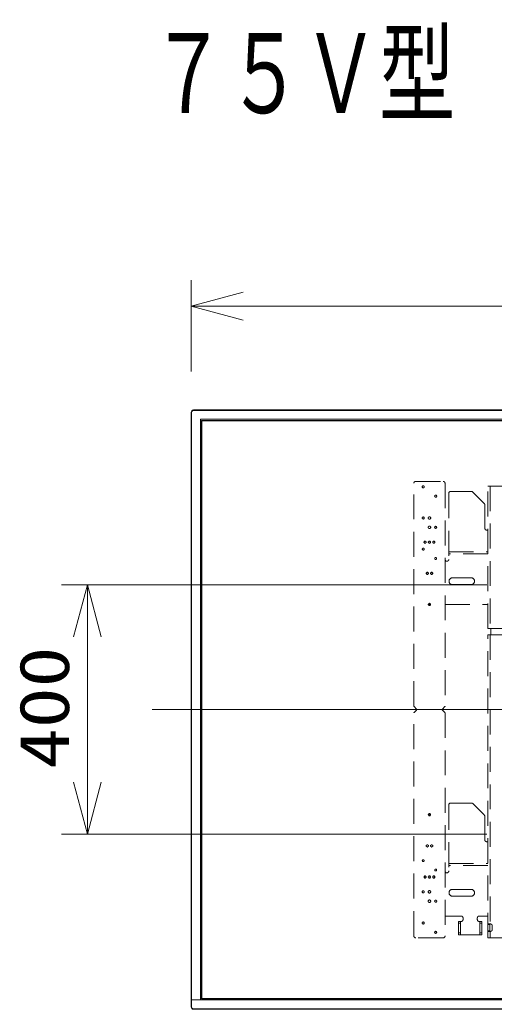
# Model space of a CAD drawing. Units: millimetres on the paper. Extents: x -62 to 65, y -59 to 59.
# Drawn here: x -41.76 to -18.89, y 11.76 to 59.4 of the extents above; entities that cross this region are included whole.
import ezdxf
from ezdxf.enums import TextEntityAlignment as Align

# ---------------------------------------------------------------- set-up
doc = ezdxf.new("R2010")
doc.units = ezdxf.units.MM
doc.linetypes.add('DASHED1', pattern=[1.8, 1.2, -0.6])
doc.linetypes.add('LONG_CHAIN', pattern=[21, 18, -1, 1, -1])
doc.layers.add('0-0_MOJI1', color=7, linetype='Continuous')
for name, color, linetype, lineweight in [('0-3_GAIKEI', 4, 'Continuous', 9), ('0-4_SUNPOU', 7, 'Continuous', 9), ('0-5_0', 7, 'Continuous', 9)]:
    doc.layers.add(name, color=color, linetype=linetype, lineweight=lineweight)
doc.styles.add('ＭＳ ゴシック', font='')
doc.styles.get('ＭＳ ゴシック').set_extended_font_data('MS Gothic')

# ---------------------------------------------------------------- blocks, each defined once
blk = doc.blocks.new('_Open30')
at = {"layer": '0-5_0'}
blk.add_line((0, 0), (-1, 0), dxfattribs=at)
blk.add_lwpolyline([(-1, 0.2679), (0, 0), (-1, -0.2679)], dxfattribs=at)

msp = doc.modelspace()

# ---------------------------------------------------------------- linework, layer by layer
at = {"layer": '0-3_GAIKEI'}
for p, q in [((-33.5, 12.211), (-33.5, 40.496)), ((-33.476, 40.496), (-33.5, 40.496)), ((-33.476, 40.496), (-33.476, 11.884)), ((-33.38, 40.616), (-33.38, 40.592)), ((16.884, 40.592), (-33.38, 40.592)), ((-33.053, 12.211), (-33.053, 40.169)), ((-33.053, 40.169), (16.557, 40.169)), ((17.004, 12.211), (-33.5, 12.211)), ((-33.5, 11.884), (-33.476, 11.884)), ((-33.38, 11.788), (16.884, 11.788)), ((-33.38, 11.788), (-33.38, 11.764))]:
    msp.add_line(p, q, dxfattribs=at)
at = {"layer": '0-3_GAIKEI', "color": 7}
for p, q in [((-33.5, 11.884), (-33.5, 40.496)), ((-33.38, 40.616), (16.884, 40.616)), ((16.884, 11.764), (-33.38, 11.764))]:
    msp.add_line(p, q, dxfattribs=at)
at = {"layer": '0-3_GAIKEI', "color": 134, "linetype": 'DASHED1'}
for p, q in [((-22.675, 37.179), (-21.355, 37.179)), ((-22.765, 26.352), (-22.765, 37.089)), ((-21.265, 37.089), (-21.265, 26.352)), ((-19.985, 36.69), (-20.995, 36.69)), ((-19.198, 30.09), (-19.198, 36.942)), ((-19.198, 36.942), (-16.708, 36.942)), ((-19.093, 36.942), (-19.093, 30.09)), ((-21.085, 36.6), (-21.085, 33.42)), ((-19.374, 36.116), (-19.921, 36.663)), ((-19.348, 34.92), (-19.348, 36.052)), ((-19.198, 34.83), (-19.258, 34.83)), ((-22.235, 34.304), (-22.278, 34.261)), ((-22.172, 34.261), (-22.214, 34.304)), ((-22.025, 34.304), (-22.068, 34.261)), ((-21.962, 34.261), (-22.004, 34.304)), ((-21.858, 34.261), (-21.815, 34.304)), ((-21.794, 34.304), (-21.752, 34.261)), ((-22.278, 34.24), (-22.235, 34.198)), ((-22.214, 34.198), (-22.172, 34.24)), ((-22.068, 34.24), (-22.025, 34.198)), ((-22.004, 34.198), (-21.962, 34.24)), ((-21.815, 34.198), (-21.858, 34.24)), ((-21.752, 34.24), (-21.794, 34.198)), ((-21.085, 33.786), (-19.198, 33.786)), ((-19.198, 33.69), (-21.085, 33.69)), ((-22.173, 32.761), (-22.13, 32.804)), ((-22.13, 32.698), (-22.173, 32.74)), ((-22.109, 32.804), (-22.067, 32.761)), ((-22.067, 32.74), (-22.109, 32.698)), ((-21.92, 32.804), (-21.963, 32.761)), ((-21.963, 32.74), (-21.92, 32.698)), ((-21.857, 32.761), (-21.899, 32.804)), ((-21.899, 32.698), (-21.857, 32.74)), ((-20.908, 32.535), (-20.008, 32.535)), ((-20.008, 32.205), (-20.908, 32.205)), ((-22.072, 31.251), (-21.957, 31.251)), ((-22.068, 31.261), (-22.025, 31.304)), ((-22.025, 31.198), (-22.068, 31.24)), ((-22.004, 31.304), (-21.962, 31.261)), ((-21.962, 31.24), (-22.004, 31.198)), ((-21.265, 31.251), (-19.198, 31.251)), ((-16.708, 30.09), (-19.198, 30.09)), ((-19.057, 29.79), (-19.057, 30.09)), ((-19.198, 15.201), (-19.198, 29.79)), ((-19.198, 29.79), (-16.708, 29.79)), ((-19.093, 29.79), (-19.093, 15.87)), ((-22.636, 26.211), (-22.756, 26.331)), ((-21.274, 26.331), (-21.394, 26.211)), ((-22.765, 15.291), (-22.765, 26.027)), ((-22.756, 26.048), (-22.636, 26.168)), ((-21.394, 26.168), (-21.274, 26.048)), ((-21.265, 26.027), (-21.265, 15.291)), ((-21.085, 21.6), (-21.085, 18.42)), ((-19.985, 21.69), (-20.995, 21.69)), ((-19.374, 21.116), (-19.921, 21.663)), ((-21.957, 21.129), (-22.072, 21.129)), ((-22.025, 21.182), (-22.068, 21.139)), ((-22.068, 21.118), (-22.025, 21.076)), ((-21.962, 21.139), (-22.004, 21.182)), ((-22.004, 21.076), (-21.962, 21.118)), ((-19.348, 19.92), (-19.348, 21.052)), ((-22.13, 19.682), (-22.173, 19.639)), ((-22.173, 19.618), (-22.13, 19.576)), ((-22.067, 19.639), (-22.109, 19.682)), ((-22.109, 19.576), (-22.067, 19.618)), ((-21.963, 19.639), (-21.92, 19.682)), ((-21.92, 19.576), (-21.963, 19.618)), ((-21.899, 19.682), (-21.857, 19.639)), ((-21.857, 19.618), (-21.899, 19.576)), ((-19.198, 19.83), (-19.258, 19.83)), ((-21.085, 18.786), (-19.198, 18.786)), ((-19.198, 18.69), (-21.085, 18.69)), ((-22.278, 18.139), (-22.235, 18.182)), ((-22.235, 18.076), (-22.278, 18.118)), ((-22.214, 18.182), (-22.172, 18.139)), ((-22.172, 18.118), (-22.214, 18.076)), ((-22.068, 18.139), (-22.025, 18.182)), ((-22.025, 18.076), (-22.068, 18.118)), ((-22.004, 18.182), (-21.962, 18.139)), ((-21.962, 18.118), (-22.004, 18.076)), ((-21.815, 18.182), (-21.858, 18.139)), ((-21.858, 18.118), (-21.815, 18.076)), ((-21.752, 18.139), (-21.794, 18.182)), ((-21.794, 18.076), (-21.752, 18.118)), ((-20.908, 17.535), (-20.008, 17.535)), ((-20.008, 17.205), (-20.908, 17.205)), ((-21.265, 16.251), (-20.488, 16.251)), ((-19.618, 16.251), (-19.198, 16.251)), ((-20.608, 15.99), (-20.488, 15.99)), ((-20.608, 15.351), (-20.608, 15.99)), ((-20.518, 15.9), (-20.608, 15.9)), ((-20.518, 15.99), (-20.518, 15.351)), ((-20.398, 16.08), (-20.398, 16.161)), ((-19.708, 16.161), (-19.708, 16.08)), ((-19.618, 15.99), (-19.498, 15.99)), ((-19.588, 15.351), (-19.588, 15.99)), ((-19.498, 15.9), (-19.588, 15.9)), ((-19.498, 15.351), (-19.498, 15.99)), ((-19.078, 15.87), (-19.198, 15.87)), ((-19.108, 15.84), (-19.198, 15.84)), ((-19.108, 15.87), (-19.108, 15.51)), ((-18.988, 15.78), (-18.988, 15.6)), ((-20.608, 15.441), (-20.518, 15.441)), ((-19.498, 15.351), (-20.608, 15.351)), ((-19.588, 15.441), (-19.498, 15.441)), ((-19.198, 15.54), (-19.108, 15.54)), ((-19.198, 15.51), (-19.078, 15.51)), ((-19.093, 15.51), (-19.093, 15.201)), ((-21.355, 15.201), (-22.675, 15.201)), ((-16.708, 15.201), (-19.198, 15.201))]:
    msp.add_line(p, q, dxfattribs=at)
at = {"layer": '0-3_GAIKEI', "color": 134, "linetype": 'LONG_CHAIN'}
msp.add_line((-35.375, 26.19), (18.879, 26.19), dxfattribs=at)
at = {"layer": '0-3_GAIKEI'}
for points in [[(-32.993, 40.109), (-32.993, 12.271), (16.497, 12.271), (16.497, 40.109)], [(-32.983, 40.095), (16.487, 40.095), (16.487, 12.285), (-32.983, 12.285)]]:
    msp.add_lwpolyline(points, close=True, dxfattribs=at)
at = {"layer": '0-3_GAIKEI', "color": 134, "linetype": 'DASHED1'}
for centre, radius in [((-22.315, 36.915), 0.0495), ((-21.715, 36.465), 0.0495), ((-22.315, 35.415), 0.0495), ((-22.015, 35.415), 0.06), ((-22.015, 34.965), 0.06), ((-21.715, 34.965), 0.0495), ((-22.315, 33.915), 0.045), ((-21.715, 33.465), 0.045), ((-22.315, 18.915), 0.045), ((-21.715, 18.465), 0.045), ((-22.315, 17.415), 0.0495), ((-22.015, 17.415), 0.06), ((-22.015, 16.965), 0.06), ((-21.715, 16.965), 0.0495), ((-22.315, 15.915), 0.0495), ((-21.715, 15.465), 0.0495)]:
    msp.add_circle(centre, radius, dxfattribs=at)
at = {"layer": '0-3_GAIKEI', "color": 7}
for centre, start, end in [((-33.38, 40.496), 90, 180), ((-33.38, 11.884), 180, 270)]:
    msp.add_arc(centre, 0.12, start, end, dxfattribs=at)
at = {"layer": '0-3_GAIKEI'}
for centre, start, end in [((-33.38, 40.496), 90, 180), ((-33.38, 11.884), 180, 270)]:
    msp.add_arc(centre, 0.096, start, end, dxfattribs=at)
at = {"layer": '0-3_GAIKEI', "color": 134, "linetype": 'DASHED1'}
for centre, radius, start, end in [((-22.675, 37.089), 0.09, 90, 180), ((-21.355, 37.089), 0.09, 360, 90), ((-20.995, 36.6), 0.09, 90, 180), ((-19.985, 36.6), 0.09, 45, 90), ((-19.438, 36.052), 0.09, 360, 45), ((-19.258, 34.92), 0.09, 180, 270), ((-22.225, 34.293), 0.015, 45, 135), ((-22.015, 34.293), 0.015, 45, 135), ((-21.805, 34.293), 0.015, 45, 135), ((-22.267, 34.251), 0.015, 135, 225), ((-22.225, 34.208), 0.015, 225, 315), ((-22.182, 34.251), 0.015, 315, 45), ((-22.057, 34.251), 0.015, 135, 225), ((-22.015, 34.208), 0.015, 225, 315), ((-21.972, 34.251), 0.015, 315, 45), ((-21.847, 34.251), 0.015, 135, 225), ((-21.805, 34.208), 0.015, 225, 315), ((-21.762, 34.251), 0.015, 315, 45), ((-21.175, 33.42), 0.09, 180, 0), ((-22.162, 32.751), 0.015, 135, 225), ((-22.12, 32.793), 0.015, 45, 135), ((-22.12, 32.708), 0.015, 225, 315), ((-22.077, 32.751), 0.015, 315, 45), ((-21.952, 32.751), 0.015, 135, 225), ((-21.91, 32.793), 0.015, 45, 135), ((-21.91, 32.708), 0.015, 225, 315), ((-21.867, 32.751), 0.015, 315, 45), ((-20.908, 32.37), 0.165, 90, 270), ((-20.008, 32.37), 0.165, 270, 90), ((-22.057, 31.251), 0.015, 135, 225), ((-22.015, 31.293), 0.015, 45, 135), ((-22.015, 31.208), 0.015, 225, 315), ((-21.972, 31.251), 0.015, 315, 45), ((-22.735, 26.352), 0.03, 180, 225), ((-22.657, 26.19), 0.03, 315, 45), ((-21.372, 26.19), 0.03, 135, 225), ((-21.295, 26.352), 0.03, 315, 360), ((-22.735, 26.027), 0.03, 135, 180), ((-21.295, 26.027), 0.03, 0, 45), ((-20.995, 21.6), 0.09, 90, 180), ((-19.985, 21.6), 0.09, 45, 90), ((-22.057, 21.129), 0.015, 135, 225), ((-22.015, 21.171), 0.015, 45, 135), ((-22.015, 21.086), 0.015, 225, 315), ((-21.972, 21.129), 0.015, 315, 45), ((-19.438, 21.052), 0.09, 360, 45), ((-22.162, 19.629), 0.015, 135, 225), ((-22.12, 19.671), 0.015, 45, 135), ((-22.12, 19.586), 0.015, 225, 315), ((-22.077, 19.629), 0.015, 315, 45), ((-21.952, 19.629), 0.015, 135, 225), ((-21.91, 19.671), 0.015, 45, 135), ((-21.91, 19.586), 0.015, 225, 315), ((-21.867, 19.629), 0.015, 315, 45), ((-19.258, 19.92), 0.09, 180, 270), ((-22.267, 18.129), 0.015, 135, 225), ((-22.225, 18.171), 0.015, 45, 135), ((-22.182, 18.129), 0.015, 315, 45), ((-22.057, 18.129), 0.015, 135, 225), ((-22.015, 18.171), 0.015, 45, 135), ((-21.972, 18.129), 0.015, 315, 45), ((-21.847, 18.129), 0.015, 135, 225), ((-21.805, 18.171), 0.015, 45, 135), ((-21.762, 18.129), 0.015, 315, 45), ((-21.175, 18.42), 0.09, 180, 0), ((-22.225, 18.086), 0.015, 225, 315), ((-22.015, 18.086), 0.015, 225, 315), ((-21.805, 18.086), 0.015, 225, 315), ((-20.908, 17.37), 0.165, 90, 270), ((-20.008, 17.37), 0.165, 270, 90), ((-20.488, 16.161), 0.09, 0, 90), ((-19.618, 16.161), 0.09, 90, 180), ((-20.488, 16.08), 0.09, 270, 360), ((-19.618, 16.08), 0.09, 180, 270), ((-19.078, 15.78), 0.09, 0, 90), ((-22.675, 15.291), 0.09, 180, 270), ((-21.355, 15.291), 0.09, 270, 0), ((-19.078, 15.6), 0.09, 270, 360)]:
    msp.add_arc(centre, radius, start, end, dxfattribs=at)
at = {"layer": '0-4_SUNPOU'}
for p, q in [((-33.5, 42.469), (-33.5, 46.866)), ((-31, 45.616), (14.504, 45.616)), ((-19.248, 32.19), (-39.75, 32.19)), ((-38.5, 29.69), (-38.5, 22.69)), ((-19.248, 20.19), (-39.75, 20.19))]:
    msp.add_line(p, q, dxfattribs=at)

# ---------------------------------------------------------------- block references
at = {"layer": '0-4_SUNPOU', "xscale": 2.5, "yscale": 2.5}
for p, rotation in [((-33.5, 45.616), 180), ((-38.5, 32.19), 90), ((-38.5, 20.19), 270)]:
    msp.add_blockref('_Open30', p, dxfattribs=dict(at, rotation=rotation))

# ---------------------------------------------------------------- texts
at = {"layer": '0-0_MOJI1', "style": 'ＭＳ ゴシック', "width": 0.7}
msp.add_text('７５Ｖ型\u3000４Ｋエントリー液晶ディスプレイ（壁掛金具付）', height=3.849, dxfattribs=at).set_placement((-35.475, 53.753), align=Align.BOTTOM_LEFT)
at = {"layer": '0-4_SUNPOU', "style": 'ＭＳ ゴシック', "width": 1.2}
msp.add_text('400', height=2.405, rotation=90, dxfattribs=at).set_placement((-38.662, 23.333), align=Align.BOTTOM_LEFT)

doc.saveas('drawing.dxf')
